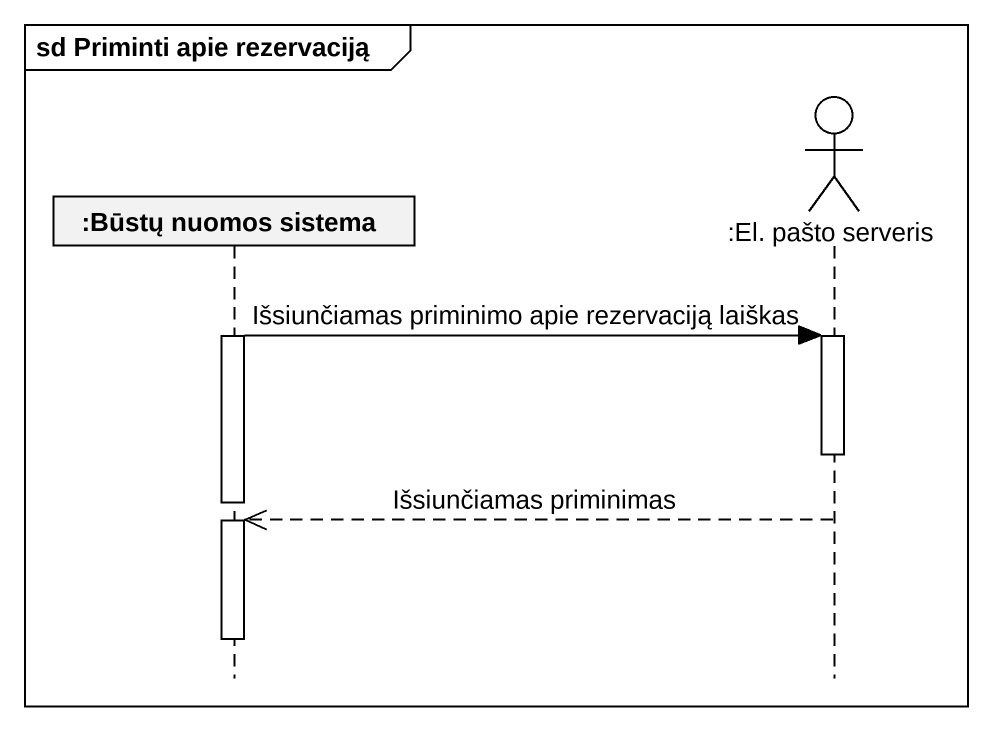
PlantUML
@startuml
mainframe sd Priminti apie rezervaciją
hide footbox
participant ":Būstų nuomos sistema" as Būstų_nuomos_sistema
actor ":El. pašto serveris" as El_pašto_serveris

activate Būstų_nuomos_sistema
Būstų_nuomos_sistema -> El_pašto_serveris : Išsiunčiamas priminimo apie rezervaciją laiškas
activate El_pašto_serveris
deactivate El_pašto_serveris
deactivate Būstų_nuomos_sistema
El_pašto_serveris -->> Būstų_nuomos_sistema : Išsiunčiamas priminimas
activate Būstų_nuomos_sistema
deactivate Būstų_nuomos_sistema
@enduml
